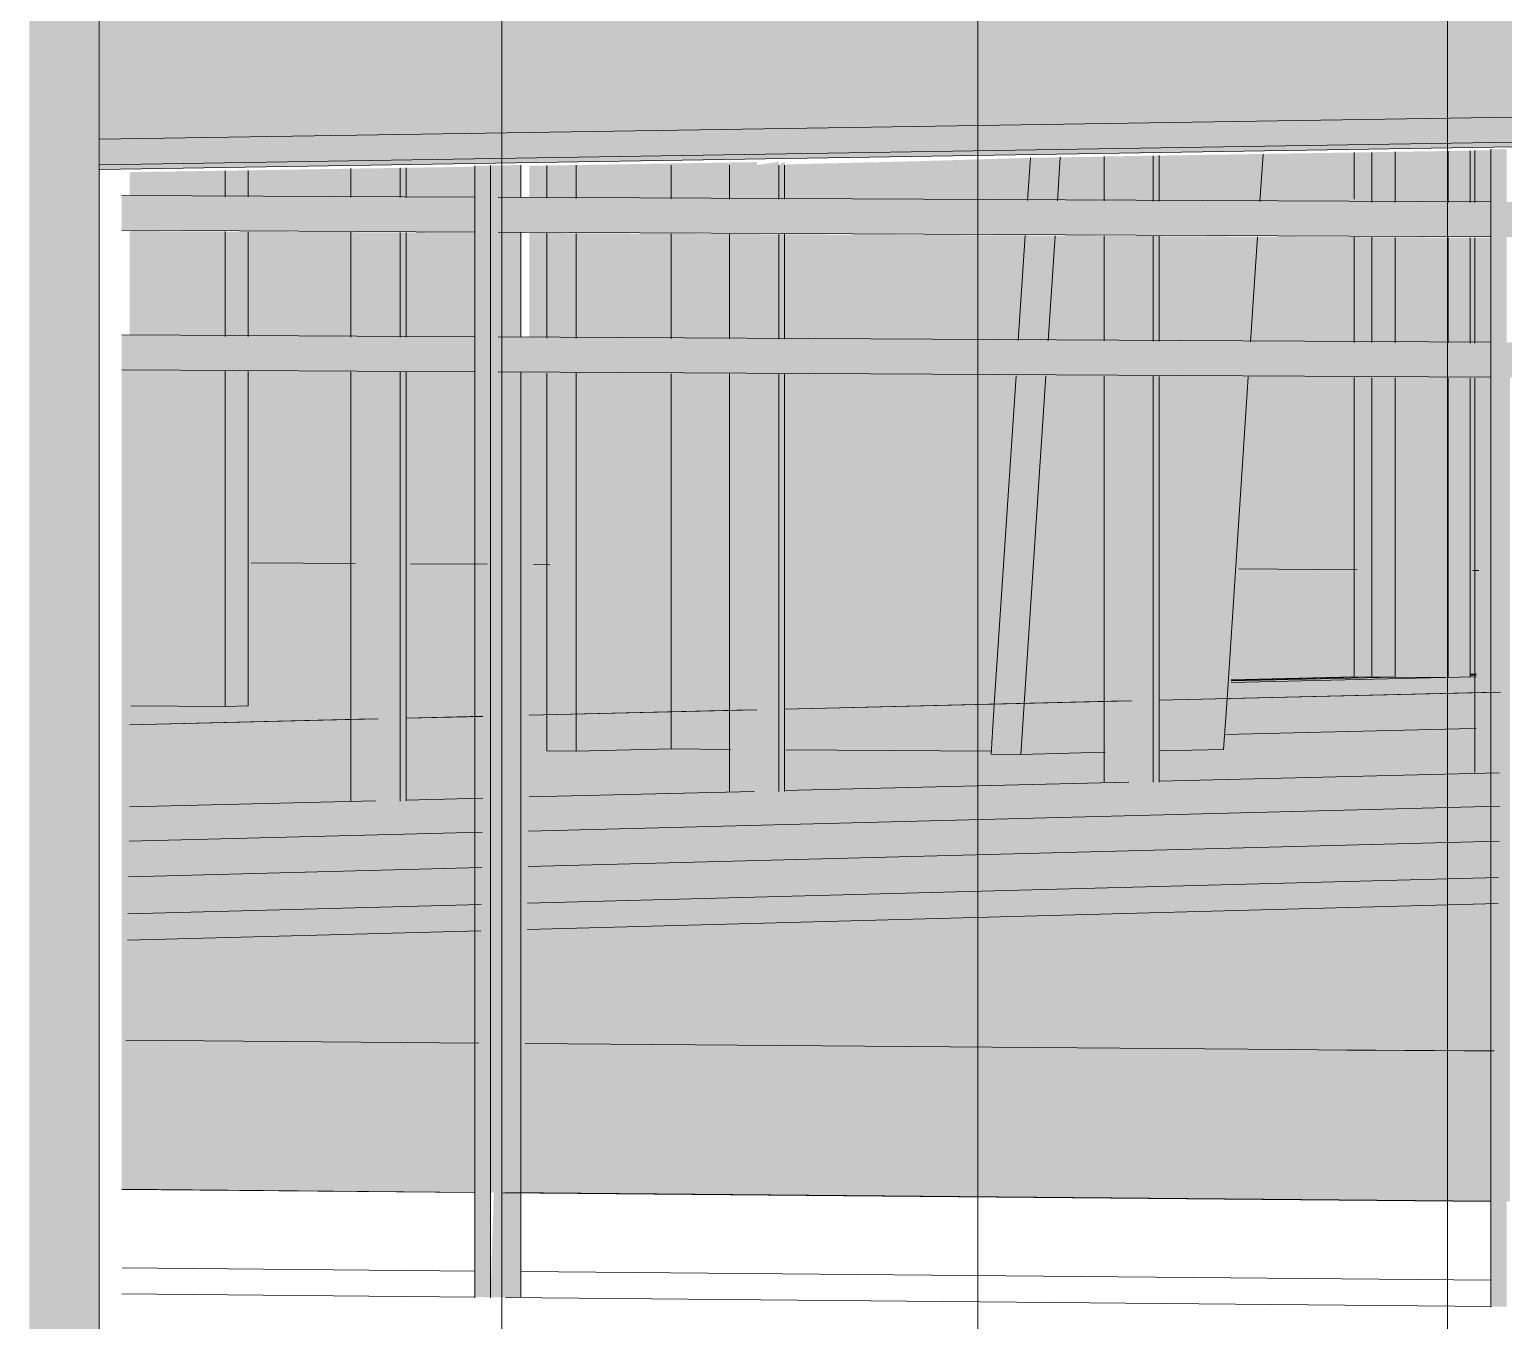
# Model space of a CAD drawing. Header units: inches. Extents: x 31213 to 31218, y -65 to 66.
# Drawn here: x 31217.60052 to 31217.6132, y 65.98026 to 65.99137 of the extents above; entities that cross this region are included whole.
import ezdxf

# ---------------------------------------------------------------- set-up
doc = ezdxf.new("R2010")
doc.units = ezdxf.units.IN
doc.header["$MEASUREMENT"] = 0
for name, color, linetype, lineweight in [('A-FLOR', 192, 'Continuous', 13), ('A-FLOR-HRAL', 11, 'Continuous', 9), ('A-FLOR-OTLN', 90, 'Continuous', 9), ('A-GLAZ-CURT', 52, 'Continuous', 9), ('A-GLAZ-CWMG', 51, 'Continuous', 9), ('A-WALL-PATT', 111, 'Continuous', 13), ('I-WALL', 2, 'Continuous', 13), ('S-BEAM', 12, 'Continuous', 9), ('S-COLS', 52, 'Continuous', 9)]:
    doc.layers.add(name, color=color, linetype=linetype, lineweight=lineweight)

# ---------------------------------------------------------------- blocks, each defined once
blk = doc.blocks.new('FP_101-Looking South West')
at = {"layer": 'A-WALL-PATT', "lineweight": 9}
for p, q in [((-31660.235758, 65.968917), (-31660.235758, 66.155283)), ((-31660.231663, 65.969126), (-31660.231663, 66.154237)), ((-31660.227624, 65.969333), (-31660.227624, 66.153204))]:
    blk.add_line(p, q, dxfattribs=at)

msp = doc.modelspace()

# ---------------------------------------------------------------- hatches: boundary and pattern name
at = {"layer": 'A-FLOR-HRAL', "lineweight": 5, "transparency": 33554466}
h = msp.add_hatch(color=256, dxfattribs=at)
h.paths.add_polyline_path([(31217.606774, 65.985519), (31217.609996, 65.985611), (31217.609996, 65.98839), (31217.606774, 65.988407), (31217.606774, 65.985612)], flags=0)
h.paths.add_polyline_path([(31217.609996, 65.988694), (31217.609996, 65.989596), (31217.606774, 65.989612), (31217.606774, 65.988712)], flags=0)
h.paths.add_polyline_path([(31217.609996, 65.9899), (31217.609996, 65.990284), (31217.606774, 65.990206), (31217.606774, 65.989916)], flags=0)
at = {"layer": 'A-FLOR-HRAL', "lineweight": 5}
h = msp.add_hatch(color=256, dxfattribs=at)
h.paths.add_polyline_path([(31217.609762, 65.984893), (31217.610183, 65.984897), (31217.610183, 65.988389), (31217.609996, 65.988372), (31217.609996, 65.985596), (31217.609762, 65.98559), (31217.609762, 65.9849)], flags=0)
h.paths.add_polyline_path([(31217.609996, 65.988694), (31217.609996, 65.989596), (31217.609762, 65.989597), (31217.609762, 65.988696)], flags=0)
h.paths.add_polyline_path([(31217.609996, 65.9899), (31217.609996, 65.990284), (31217.609762, 65.99028), (31217.609762, 65.989901)], flags=0)
at = {"layer": 'A-FLOR-HRAL', "lineweight": 5, "transparency": 33554466}
h = msp.add_hatch(color=256, dxfattribs=at)
h.paths.add_polyline_path([(31217.609996, 65.985596), (31217.609996, 65.98839), (31217.609943, 65.988372), (31217.609943, 65.985596)], flags=0)
h.paths.add_polyline_path([(31217.609996, 65.988694), (31217.609996, 65.989596), (31217.609943, 65.989596), (31217.609943, 65.988695)], flags=0)
h.paths.add_polyline_path([(31217.609996, 65.9899), (31217.609996, 65.990284), (31217.609943, 65.990283), (31217.609943, 65.989901)], flags=0)
h = msp.add_hatch(color=256, dxfattribs=at)
h.paths.add_polyline_path([(31217.609996, 65.985596), (31217.613169, 65.985672), (31217.613169, 65.988372), (31217.609996, 65.988372), (31217.609996, 65.985611)], flags=0)
h.paths.add_polyline_path([(31217.613169, 65.988677), (31217.613169, 65.98958), (31217.609996, 65.989596), (31217.609996, 65.988694), (31217.611276, 65.988688)], flags=0)
h.paths.add_polyline_path([(31217.613169, 65.989885), (31217.613169, 65.990335), (31217.609996, 65.990284), (31217.609996, 65.9899), (31217.61189, 65.989891)], flags=0)
at = {"layer": 'A-FLOR-HRAL', "lineweight": 5}
h = msp.add_hatch(color=256, dxfattribs=at)
h.paths.add_polyline_path([(31217.610183, 65.988693), (31217.610183, 65.989595), (31217.609996, 65.989596), (31217.609996, 65.988694)], flags=0)
h.paths.add_polyline_path([(31217.610183, 65.989899), (31217.610183, 65.990287), (31217.609996, 65.990284), (31217.609996, 65.9899)], flags=0)
h = msp.add_hatch(color=256, dxfattribs=at)
h.paths.add_polyline_path([(31217.610233, 65.988693), (31217.610233, 65.989595), (31217.610183, 65.989595), (31217.610183, 65.988693)], flags=0)
h.paths.add_polyline_path([(31217.610233, 65.989899), (31217.610233, 65.990288), (31217.610183, 65.990287), (31217.610183, 65.989899)], flags=0)
h = msp.add_hatch(color=256, dxfattribs=at)
h.paths.add_polyline_path([(31217.61295, 65.984973), (31217.613169, 65.984978), (31217.613169, 65.985672), (31217.61295, 65.985666), (31217.61295, 65.98498)], flags=0)
h.paths.add_polyline_path([(31217.613169, 65.988677), (31217.613169, 65.98958), (31217.61295, 65.989581), (31217.61295, 65.988679)], flags=0)
h.paths.add_polyline_path([(31217.613169, 65.989885), (31217.613169, 65.990335), (31217.61295, 65.990332), (31217.61295, 65.989886)], flags=0)
for points in [[(31217.613224, 65.980384), (31217.613224, 65.990344), (31217.613087, 65.990342), (31217.613087, 65.980385)], [(31217.604483, 65.980465), (31217.604483, 65.990203), (31217.604347, 65.9902), (31217.604347, 65.980466)], [(31217.603282, 65.985435), (31217.603518, 65.985441), (31217.603518, 65.988425), (31217.603282, 65.98842), (31217.603282, 65.985943)], [(31217.603707, 65.984741), (31217.603758, 65.984742), (31217.603758, 65.988424), (31217.603707, 65.98842), (31217.603707, 65.985612)], [(31217.604744, 65.981363), (31217.604744, 65.988426), (31217.604512, 65.988427), (31217.604512, 65.981365)], [(31217.606539, 65.985513), (31217.606774, 65.985519), (31217.606774, 65.988407), (31217.606539, 65.988409), (31217.606539, 65.985943)], [(31217.606962, 65.984823), (31217.607013, 65.984824), (31217.607013, 65.988406), (31217.606962, 65.988406), (31217.606962, 65.985612)], [(31217.609762, 65.98559), (31217.609996, 65.985596), (31217.609996, 65.98839), (31217.609762, 65.988372), (31217.609762, 65.985718)], [(31217.610183, 65.984904), (31217.610233, 65.984905), (31217.610233, 65.988388), (31217.610183, 65.988372), (31217.610183, 65.985611)], [(31217.61295, 65.985666), (31217.613169, 65.985672), (31217.613169, 65.988372), (31217.61295, 65.988372), (31217.61295, 65.985943)]]:
    msp.add_hatch(color=256, dxfattribs=at).paths.add_polyline_path(points, flags=0)
at = {"layer": 'A-FLOR-HRAL', "lineweight": 5, "transparency": 33554466}
h = msp.add_hatch(color=256, dxfattribs=at)
h.paths.add_polyline_path([(31217.613169, 65.985672), (31217.613169, 65.988372), (31217.613131, 65.988372), (31217.613131, 65.985672)], flags=0)
h.paths.add_polyline_path([(31217.613169, 65.988677), (31217.613169, 65.98958), (31217.613131, 65.98958), (31217.613131, 65.988678)], flags=0)
h.paths.add_polyline_path([(31217.613169, 65.989885), (31217.613169, 65.990335), (31217.613131, 65.990335), (31217.613131, 65.989885)], flags=0)
h = msp.add_hatch(color=256, dxfattribs=at)
h.paths.add_polyline_path([(31217.601379, 65.98539), (31217.603518, 65.985441), (31217.603518, 65.988425), (31217.601379, 65.98842), (31217.601379, 65.985612)], flags=0)
h.paths.add_polyline_path([(31217.603518, 65.988729), (31217.603518, 65.989628), (31217.601379, 65.989639), (31217.601379, 65.988741), (31217.602074, 65.988737)], flags=0)
h.paths.add_polyline_path([(31217.603518, 65.989931), (31217.603518, 65.990179), (31217.601379, 65.990145), (31217.601379, 65.989942), (31217.602074, 65.989938)], flags=0)
at = {"layer": 'A-FLOR-HRAL', "lineweight": 5}
h = msp.add_hatch(color=256, dxfattribs=at)
h.paths.add_polyline_path([(31217.603282, 65.98473), (31217.603707, 65.984734), (31217.603707, 65.988424), (31217.603518, 65.98842), (31217.603518, 65.985441), (31217.603282, 65.985435), (31217.603282, 65.984737)], flags=0)
h.paths.add_polyline_path([(31217.603518, 65.988729), (31217.603518, 65.989628), (31217.603282, 65.989629), (31217.603282, 65.98873)], flags=0)
h.paths.add_polyline_path([(31217.603518, 65.989931), (31217.603518, 65.990179), (31217.603282, 65.990176), (31217.603282, 65.989933)], flags=0)
at = {"layer": 'A-FLOR-HRAL', "lineweight": 5, "transparency": 33554466}
h = msp.add_hatch(color=256, dxfattribs=at)
h.paths.add_polyline_path([(31217.603518, 65.985441), (31217.603518, 65.988425), (31217.603465, 65.98842), (31217.603465, 65.985441)], flags=0)
h.paths.add_polyline_path([(31217.603518, 65.988729), (31217.603518, 65.989628), (31217.603465, 65.989628), (31217.603465, 65.988729)], flags=0)
h.paths.add_polyline_path([(31217.603518, 65.989931), (31217.603518, 65.990179), (31217.603465, 65.990179), (31217.603465, 65.989932)], flags=0)
h = msp.add_hatch(color=256, dxfattribs=at)
h.paths.add_polyline_path([(31217.603518, 65.985441), (31217.604418, 65.985462), (31217.604418, 65.98842), (31217.603518, 65.98842), (31217.603518, 65.985612)], flags=0)
h.paths.add_polyline_path([(31217.604816, 65.985472), (31217.606774, 65.985519), (31217.606774, 65.988407), (31217.604816, 65.988418), (31217.604816, 65.985612)], flags=0)
h.paths.add_polyline_path([(31217.606774, 65.988712), (31217.606774, 65.989612), (31217.604816, 65.989622), (31217.604816, 65.988722), (31217.606459, 65.988713)], flags=0)
h.paths.add_polyline_path([(31217.604418, 65.988724), (31217.604418, 65.989624), (31217.603518, 65.989628), (31217.603518, 65.988729)], flags=0)
h.paths.add_polyline_path([(31217.606774, 65.989916), (31217.606774, 65.990232), (31217.604816, 65.9902), (31217.604816, 65.989925), (31217.606459, 65.989917)], flags=0)
h.paths.add_polyline_path([(31217.604418, 65.989927), (31217.604418, 65.990194), (31217.603518, 65.990179), (31217.603518, 65.989931)], flags=0)
at = {"layer": 'A-FLOR-HRAL', "lineweight": 5}
h = msp.add_hatch(color=256, dxfattribs=at)
h.paths.add_polyline_path([(31217.603707, 65.988728), (31217.603707, 65.989627), (31217.603518, 65.989628), (31217.603518, 65.988729)], flags=0)
h.paths.add_polyline_path([(31217.603707, 65.989931), (31217.603707, 65.990182), (31217.603518, 65.990179), (31217.603518, 65.989931)], flags=0)
h = msp.add_hatch(color=256, dxfattribs=at)
h.paths.add_polyline_path([(31217.603758, 65.988728), (31217.603758, 65.989627), (31217.603707, 65.989627), (31217.603707, 65.988728)], flags=0)
h.paths.add_polyline_path([(31217.603758, 65.98993), (31217.603758, 65.990183), (31217.603707, 65.990182), (31217.603707, 65.989931)], flags=0)
h = msp.add_hatch(color=256, dxfattribs=at)
h.paths.add_polyline_path([(31217.604613, 65.980463), (31217.604744, 65.980468), (31217.604744, 65.981363), (31217.604512, 65.981365), (31217.604483, 65.980465)], flags=0)
h.paths.add_polyline_path([(31217.604548, 65.988728), (31217.604744, 65.988731), (31217.604744, 65.989628), (31217.604483, 65.98963), (31217.604483, 65.988728)], flags=0)
h.paths.add_polyline_path([(31217.604548, 65.98993), (31217.604744, 65.989933), (31217.604744, 65.990207), (31217.604483, 65.990203), (31217.604483, 65.98993)], flags=0)
h = msp.add_hatch(color=256, dxfattribs=at)
h.paths.add_polyline_path([(31217.606539, 65.984812), (31217.606962, 65.984816), (31217.606962, 65.988406), (31217.606774, 65.988407), (31217.606774, 65.985519), (31217.606539, 65.985513), (31217.606539, 65.984819)], flags=0)
h.paths.add_polyline_path([(31217.606774, 65.988712), (31217.606774, 65.989612), (31217.606539, 65.989613), (31217.606539, 65.988713)], flags=0)
h.paths.add_polyline_path([(31217.606774, 65.989916), (31217.606774, 65.990232), (31217.606539, 65.990206), (31217.606539, 65.989917)], flags=0)
at = {"layer": 'A-FLOR-HRAL', "lineweight": 5, "transparency": 33554466}
h = msp.add_hatch(color=256, dxfattribs=at)
h.paths.add_polyline_path([(31217.606774, 65.985519), (31217.606774, 65.988407), (31217.606722, 65.988408), (31217.606722, 65.985519)], flags=0)
h.paths.add_polyline_path([(31217.606774, 65.988712), (31217.606774, 65.989612), (31217.606722, 65.989612), (31217.606722, 65.988712)], flags=0)
h.paths.add_polyline_path([(31217.606774, 65.989916), (31217.606774, 65.990232), (31217.606722, 65.990206), (31217.606722, 65.989916)], flags=0)
at = {"layer": 'A-FLOR-HRAL', "lineweight": 5}
h = msp.add_hatch(color=256, dxfattribs=at)
h.paths.add_polyline_path([(31217.606962, 65.988711), (31217.606962, 65.989611), (31217.606774, 65.989612), (31217.606774, 65.988712)], flags=0)
h.paths.add_polyline_path([(31217.606962, 65.989915), (31217.606962, 65.990235), (31217.606774, 65.990206), (31217.606774, 65.989916)], flags=0)
h = msp.add_hatch(color=256, dxfattribs=at)
h.paths.add_polyline_path([(31217.607013, 65.98871), (31217.607013, 65.989611), (31217.606962, 65.989611), (31217.606962, 65.988711)], flags=0)
h.paths.add_polyline_path([(31217.607013, 65.989915), (31217.607013, 65.990236), (31217.606962, 65.990206), (31217.606962, 65.989915)], flags=0)
h = msp.add_hatch(color=256, dxfattribs=at)
h.paths.add_polyline_path([(31217.79471, 65.9887), (31217.79471, 65.989027), (31217.776211, 65.989115), (31217.776211, 65.98879), (31217.794638, 65.9887)], flags=0)
h.paths.add_polyline_path([(31217.641289, 65.98945), (31217.641267, 65.989756), (31217.601311, 65.989945), (31217.601311, 65.989645), (31217.637038, 65.989471)], flags=0)
h = msp.add_hatch(color=256, dxfattribs=at)
h.paths.add_polyline_path([(31217.79471, 65.987389), (31217.79471, 65.987717), (31217.776211, 65.987815), (31217.776211, 65.98749), (31217.794638, 65.98739)], flags=0)
h.paths.add_polyline_path([(31217.641374, 65.988226), (31217.641353, 65.988532), (31217.601311, 65.988745), (31217.601311, 65.988445), (31217.637038, 65.98825)], flags=0)
at = {"layer": 'A-FLOR-HRAL', "lineweight": 5, "transparency": 33554466}
for points in [[(31217.604512, 65.981365), (31217.604512, 65.988428), (31217.601311, 65.988445), (31217.601311, 65.981393), (31217.602006, 65.981387)], [(31217.613251, 65.981288), (31217.613251, 65.98838), (31217.604512, 65.988428), (31217.604512, 65.981365), (31217.610764, 65.98131)], [(31217.604512, 65.981365), (31217.604544, 65.981366), (31217.604544, 65.988427), (31217.604512, 65.988427), (31217.604512, 65.985953)]]:
    msp.add_hatch(color=256, dxfattribs=at).paths.add_polyline_path(points, flags=0)
at = {"layer": 'A-GLAZ-CURT', "transparency": 33554458}
h = msp.add_hatch(color=256, dxfattribs=at)
h.paths.add_polyline_path([(31217.612265, 65.988681), (31217.612265, 65.989584), (31217.611084, 65.98959), (31217.611055, 65.988688), (31217.611287, 65.988686)], flags=0)
h.paths.add_polyline_path([(31217.612265, 65.989889), (31217.612265, 65.990205), (31217.612062, 65.990205), (31217.612119, 65.990317), (31217.611131, 65.990301), (31217.611104, 65.989894), (31217.611901, 65.98989)], flags=0)
at = {"layer": 'A-GLAZ-CURT', "lineweight": 5, "transparency": 33554458}
h = msp.add_hatch(color=256, dxfattribs=at)
h.paths.add_polyline_path([(31217.612456, 65.98868), (31217.612456, 65.989583), (31217.612266, 65.989584), (31217.612266, 65.988681)], flags=0)
h.paths.add_polyline_path([(31217.612456, 65.989888), (31217.612456, 65.990323), (31217.612266, 65.990319), (31217.612266, 65.989889)], flags=0)
at = {"layer": 'A-GLAZ-CURT', "transparency": 33554458}
h = msp.add_hatch(color=256, dxfattribs=at)
h.paths.add_polyline_path([(31217.615693, 65.988663), (31217.615693, 65.989567), (31217.613576, 65.989577), (31217.613576, 65.988674), (31217.61524, 65.988665)], flags=0)
h.paths.add_polyline_path([(31217.612961, 65.988677), (31217.612961, 65.98958), (31217.61291, 65.989581), (31217.61291, 65.988678)], flags=0)
h.paths.add_polyline_path([(31217.615693, 65.989872), (31217.615693, 65.990375), (31217.613576, 65.990341), (31217.613576, 65.989882), (31217.61524, 65.989874)], flags=0)
h.paths.add_polyline_path([(31217.612961, 65.989885), (31217.612961, 65.990331), (31217.61291, 65.99033), (31217.61291, 65.989885)], flags=0)
msp.add_hatch(color=256, dxfattribs=at).paths.add_polyline_path([(31217.61083, 65.985767), (31217.612265, 65.985801), (31217.612265, 65.988376), (31217.611003, 65.988371), (31217.610832, 65.9858)], flags=0)
at = {"layer": 'A-GLAZ-CURT', "lineweight": 5, "transparency": 33554458}
msp.add_hatch(color=256, dxfattribs=at).paths.add_polyline_path([(31217.612456, 65.985806), (31217.612456, 65.988375), (31217.612266, 65.988371), (31217.612266, 65.985807), (31217.612441, 65.985806)], flags=0)
at = {"layer": 'A-GLAZ-CURT', "transparency": 33554458}
h = msp.add_hatch(color=256, dxfattribs=at)
h.paths.add_polyline_path([(31217.61291, 65.985816), (31217.612961, 65.985817), (31217.612961, 65.988372), (31217.61291, 65.988371), (31217.61291, 65.985882)], flags=0)
h.paths.add_polyline_path([(31217.613576, 65.985832), (31217.615693, 65.985882), (31217.615693, 65.988357), (31217.613576, 65.988369), (31217.613576, 65.985881)], flags=0)
at = {"layer": 'A-GLAZ-CWMG', "lineweight": 5}
for points in [[(31217.600517, 65.968003), (31217.601118, 65.968034), (31217.601118, 66.156652), (31217.600517, 66.156806), (31217.600517, 65.977474)], [(31217.602201, 65.985549), (31217.602201, 65.988432), (31217.601389, 65.988419), (31217.601389, 65.985554), (31217.602084, 65.98555)], [(31217.602201, 65.985549), (31217.602398, 65.985553), (31217.602398, 65.988431), (31217.602201, 65.988419), (31217.602201, 65.98561)], [(31217.611913, 65.985803), (31217.612265, 65.985806), (31217.612265, 65.988376), (31217.611913, 65.988371), (31217.611913, 65.985806)], [(31217.612719, 65.985801), (31217.612719, 65.988374), (31217.612265, 65.988371), (31217.612265, 65.985804)], [(31217.612719, 65.985798), (31217.612909, 65.985802), (31217.612909, 65.988373), (31217.612719, 65.988371), (31217.612719, 65.985941)]]:
    msp.add_hatch(color=256, dxfattribs=at).paths.add_polyline_path(points, flags=0)
h = msp.add_hatch(color=256, dxfattribs=at)
h.paths.add_polyline_path([(31217.612265, 65.988681), (31217.612265, 65.989584), (31217.611913, 65.989586), (31217.611913, 65.988683)], flags=0)
h.paths.add_polyline_path([(31217.612265, 65.989889), (31217.612265, 65.990319), (31217.611913, 65.990314), (31217.611913, 65.98989)], flags=0)
h = msp.add_hatch(color=256, dxfattribs=at)
h.paths.add_polyline_path([(31217.612719, 65.988679), (31217.612719, 65.989582), (31217.612265, 65.989584), (31217.612265, 65.988681)], flags=0)
h.paths.add_polyline_path([(31217.612719, 65.989886), (31217.612719, 65.990327), (31217.612265, 65.990319), (31217.612265, 65.989889)], flags=0)
h = msp.add_hatch(color=256, dxfattribs=at)
h.paths.add_polyline_path([(31217.612909, 65.988678), (31217.612909, 65.989581), (31217.612719, 65.989582), (31217.612719, 65.988679)], flags=0)
h.paths.add_polyline_path([(31217.612909, 65.989885), (31217.612909, 65.99033), (31217.612719, 65.990327), (31217.612719, 65.989886)], flags=0)
h = msp.add_hatch(color=256, dxfattribs=at)
h.paths.add_polyline_path([(31217.602201, 65.988735), (31217.602201, 65.989634), (31217.601389, 65.989638), (31217.601389, 65.98874), (31217.602084, 65.988736)], flags=0)
h.paths.add_polyline_path([(31217.602201, 65.989937), (31217.602201, 65.990157), (31217.601389, 65.990144), (31217.601389, 65.989941), (31217.602084, 65.989937)], flags=0)
h = msp.add_hatch(color=256, dxfattribs=at)
h.paths.add_polyline_path([(31217.602398, 65.988734), (31217.602398, 65.989633), (31217.602201, 65.989634), (31217.602201, 65.988735)], flags=0)
h.paths.add_polyline_path([(31217.602398, 65.989936), (31217.602398, 65.99016), (31217.602201, 65.990157), (31217.602201, 65.989937)], flags=0)
at = {"layer": 'A-GLAZ-CWMG'}
h = msp.add_hatch(color=256, dxfattribs=at)
h.paths.add_polyline_path([(31217.612814, 65.985662), (31217.612961, 65.985671), (31217.612961, 65.985804), (31217.612814, 65.9858), (31217.612814, 65.985671)], flags=0)
h.paths.add_polyline_path([(31217.613576, 65.98568), (31217.616116, 65.985741), (31217.616116, 65.985878), (31217.613576, 65.985818)], flags=0)
for points in [[(31217.61082, 65.985614), (31217.612814, 65.985662), (31217.612814, 65.9858), (31217.610829, 65.985753)], [(31217.610799, 65.985307), (31217.612814, 65.985356), (31217.612814, 65.985662), (31217.610818, 65.985594)]]:
    msp.add_hatch(color=256, dxfattribs=at).paths.add_polyline_path(points, flags=0)
h = msp.add_hatch(color=256, dxfattribs=at)
h.paths.add_polyline_path([(31217.612814, 65.985356), (31217.612961, 65.98536), (31217.612961, 65.985665), (31217.612814, 65.985662), (31217.612814, 65.985594)], flags=0)
h.paths.add_polyline_path([(31217.613576, 65.985375), (31217.616116, 65.985437), (31217.616116, 65.985741), (31217.613576, 65.985671), (31217.613576, 65.98561)], flags=0)
at = {"layer": 'I-WALL', "lineweight": 5}
h = msp.add_hatch(color=256, dxfattribs=at)
h.paths.add_polyline_path([(31217.618754, 65.988644), (31217.618754, 65.98955), (31217.616607, 65.989561), (31217.616607, 65.988656)], flags=0)
h.paths.add_polyline_path([(31217.615365, 65.988663), (31217.615365, 65.989567), (31217.6136, 65.989575), (31217.6136, 65.988672), (31217.615263, 65.988663)], flags=0)
h.paths.add_polyline_path([(31217.612985, 65.988675), (31217.612985, 65.989578), (31217.612933, 65.989579), (31217.612933, 65.988675)], flags=0)
h.paths.add_polyline_path([(31217.611937, 65.988681), (31217.611937, 65.989583), (31217.611108, 65.989587), (31217.611079, 65.988685), (31217.611311, 65.988684)], flags=0)
h.paths.add_polyline_path([(31217.618754, 65.989856), (31217.618754, 65.990422), (31217.616607, 65.990387), (31217.616607, 65.989866)], flags=0)
h.paths.add_polyline_path([(31217.615365, 65.989872), (31217.615365, 65.990367), (31217.6136, 65.990339), (31217.6136, 65.98988), (31217.615263, 65.989872)], flags=0)
h.paths.add_polyline_path([(31217.612985, 65.989883), (31217.612985, 65.990329), (31217.612933, 65.990328), (31217.612933, 65.989883)], flags=0)
h.paths.add_polyline_path([(31217.611937, 65.989888), (31217.611937, 65.990312), (31217.611155, 65.990299), (31217.611128, 65.989892), (31217.611925, 65.989888)], flags=0)
h = msp.add_hatch(color=256, dxfattribs=at)
h.paths.add_polyline_path([(31217.604993, 65.988718), (31217.604993, 65.989617), (31217.604852, 65.989618), (31217.604852, 65.988718)], flags=0)
h.paths.add_polyline_path([(31217.604455, 65.988721), (31217.604455, 65.98962), (31217.603795, 65.989623), (31217.603795, 65.988724)], flags=0)
h.paths.add_polyline_path([(31217.603319, 65.988727), (31217.603319, 65.989626), (31217.602425, 65.98963), (31217.602425, 65.988731)], flags=0)
h.paths.add_polyline_path([(31217.604993, 65.989921), (31217.604993, 65.990199), (31217.604852, 65.990197), (31217.604852, 65.989922)], flags=0)
h.paths.add_polyline_path([(31217.604455, 65.989924), (31217.604455, 65.990191), (31217.603795, 65.99018), (31217.603795, 65.989927)], flags=0)
h.paths.add_polyline_path([(31217.603319, 65.989929), (31217.603319, 65.990172), (31217.602425, 65.990158), (31217.602425, 65.989933)], flags=0)
h = msp.add_hatch(color=256, dxfattribs=at)
h.paths.add_polyline_path([(31217.604993, 65.986768), (31217.604993, 65.988414), (31217.604852, 65.988414), (31217.604852, 65.986769)], flags=0)
h.paths.add_polyline_path([(31217.604455, 65.986771), (31217.604455, 65.988417), (31217.603795, 65.988416), (31217.603795, 65.986775)], flags=0)
h.paths.add_polyline_path([(31217.603319, 65.986778), (31217.603319, 65.988423), (31217.602425, 65.988416), (31217.602425, 65.986784)], flags=0)
h = msp.add_hatch(color=256, dxfattribs=at)
h.paths.add_polyline_path([(31217.618754, 65.986682), (31217.618754, 65.988338), (31217.616607, 65.98832), (31217.616607, 65.986695)], flags=0)
h.paths.add_polyline_path([(31217.615365, 65.986703), (31217.615365, 65.988357), (31217.6136, 65.988367), (31217.6136, 65.986714), (31217.615263, 65.986704)], flags=0)
h.paths.add_polyline_path([(31217.612985, 65.986718), (31217.612985, 65.98837), (31217.612933, 65.988369), (31217.612933, 65.986718)], flags=0)
h.paths.add_polyline_path([(31217.611937, 65.986725), (31217.611937, 65.988376), (31217.611027, 65.988369), (31217.610919, 65.986731)], flags=0)
at = {"layer": 'S-BEAM', "lineweight": 5}
h = msp.add_hatch(color=256, dxfattribs=at)
h.paths.add_polyline_path([(31217.601123, 65.990429), (31217.652157, 65.991228), (31217.652157, 65.992226), (31217.601123, 65.991518), (31217.601123, 65.990573)], flags=0)
h.paths.add_polyline_path([(31217.776162, 65.993171), (31217.801744, 65.993572), (31217.801744, 65.994303), (31217.776162, 65.993948)], flags=0)
h.paths.add_polyline_path([(31217.891116, 65.994972), (31217.903958, 65.995173), (31217.903958, 65.995722), (31217.891116, 65.995543), (31217.891116, 65.995064)], flags=0)
h = msp.add_hatch(color=256, dxfattribs=at)
h.paths.add_polyline_path([(31217.601123, 65.990209), (31217.652384, 65.99103), (31217.652157, 65.991228), (31217.601123, 65.990429), (31217.601123, 65.99023)], flags=0)
h.paths.add_polyline_path([(31217.776162, 65.993014), (31217.801843, 65.993425), (31217.801673, 65.99357), (31217.776162, 65.993171)], flags=0)
h.paths.add_polyline_path([(31217.891116, 65.994856), (31217.904092, 65.995064), (31217.903958, 65.995173), (31217.891116, 65.994972)], flags=0)
msp.add_hatch(color=256, dxfattribs=at).paths.add_polyline_path([(31217.601123, 65.990169), (31217.652356, 65.990993), (31217.652384, 65.99103), (31217.601123, 65.990209)], flags=0)
at = {"layer": 'S-COLS', "lineweight": 5}
h = msp.add_hatch(color=256, dxfattribs=at)
h.paths.add_polyline_path([(31217.60879, 65.985164), (31217.608788, 65.985566), (31217.607023, 65.985517), (31217.607023, 65.985176), (31217.608788, 65.985164)], flags=0)
h.paths.add_polyline_path([(31217.606549, 65.985179), (31217.606549, 65.985512), (31217.606038, 65.9855), (31217.606038, 65.985183)], flags=0)
h.paths.add_polyline_path([(31217.609024, 65.988699), (31217.609084, 65.9896), (31217.607023, 65.98961), (31217.607023, 65.988709), (31217.608788, 65.9887)], flags=0)
h.paths.add_polyline_path([(31217.606549, 65.988712), (31217.606549, 65.989612), (31217.606038, 65.989615), (31217.606038, 65.988715), (31217.606469, 65.988712)], flags=0)
h.paths.add_polyline_path([(31217.609104, 65.989904), (31217.609128, 65.990269), (31217.607023, 65.990205), (31217.607023, 65.989914), (31217.609044, 65.989904)], flags=0)
h.paths.add_polyline_path([(31217.606549, 65.989916), (31217.606549, 65.990227), (31217.606038, 65.990205), (31217.606038, 65.989918), (31217.606469, 65.989916)], flags=0)
h = msp.add_hatch(color=256, dxfattribs=at)
h.paths.add_polyline_path([(31217.609044, 65.985136), (31217.609073, 65.985572), (31217.608816, 65.985566), (31217.608788, 65.985138)], flags=0)
h.paths.add_polyline_path([(31217.60928, 65.988697), (31217.609339, 65.989598), (31217.609083, 65.9896), (31217.609024, 65.988699)], flags=0)
h.paths.add_polyline_path([(31217.609359, 65.989903), (31217.609384, 65.990273), (31217.609128, 65.990269), (31217.609103, 65.989904)], flags=0)
h = msp.add_hatch(color=256, dxfattribs=at)
h.paths.add_polyline_path([(31217.609044, 65.985136), (31217.60977, 65.985154), (31217.60977, 65.985589), (31217.609073, 65.985572), (31217.609069, 65.985518)], flags=0)
h.paths.add_polyline_path([(31217.610242, 65.985166), (31217.610789, 65.985179), (31217.610818, 65.985614), (31217.610242, 65.985595)], flags=0)
h.paths.add_polyline_path([(31217.611021, 65.988688), (31217.611081, 65.98959), (31217.610242, 65.989594), (31217.610242, 65.988692), (31217.610852, 65.988689)], flags=0)
h.paths.add_polyline_path([(31217.60977, 65.988695), (31217.60977, 65.989596), (31217.609339, 65.989598), (31217.60928, 65.988697)], flags=0)
h.paths.add_polyline_path([(31217.611101, 65.989894), (31217.611128, 65.990301), (31217.610242, 65.990287), (31217.610242, 65.989898), (31217.610852, 65.989896)], flags=0)
h.paths.add_polyline_path([(31217.60977, 65.989901), (31217.60977, 65.990279), (31217.609384, 65.990273), (31217.609359, 65.989903)], flags=0)
h = msp.add_hatch(color=256, dxfattribs=at)
h.paths.add_polyline_path([(31217.605221, 65.985163), (31217.605221, 65.98548), (31217.604967, 65.985474), (31217.604967, 65.985165)], flags=0)
h.paths.add_polyline_path([(31217.605221, 65.988719), (31217.605221, 65.989619), (31217.604967, 65.98962), (31217.604967, 65.98872)], flags=0)
h.paths.add_polyline_path([(31217.605221, 65.989922), (31217.605221, 65.990206), (31217.604967, 65.990202), (31217.604967, 65.989924)], flags=0)
h = msp.add_hatch(color=256, dxfattribs=at)
h.paths.add_polyline_path([(31217.605221, 65.985163), (31217.606038, 65.985183), (31217.606038, 65.9855), (31217.605221, 65.98548), (31217.605221, 65.985439)], flags=0)
h.paths.add_polyline_path([(31217.606038, 65.988715), (31217.606038, 65.989615), (31217.605221, 65.989619), (31217.605221, 65.988719)], flags=0)
h.paths.add_polyline_path([(31217.606038, 65.989918), (31217.606038, 65.990219), (31217.605221, 65.990205), (31217.605221, 65.989922)], flags=0)
for points in [[(31217.604967, 65.985474), (31217.605221, 65.98548), (31217.605221, 65.988415), (31217.604967, 65.988416), (31217.604967, 65.985942)], [(31217.605221, 65.98548), (31217.606038, 65.9855), (31217.606038, 65.988411), (31217.605221, 65.988415), (31217.605221, 65.98561)], [(31217.608816, 65.985566), (31217.609073, 65.985572), (31217.609259, 65.988393), (31217.609002, 65.988371), (31217.608841, 65.985942)], [(31217.60963, 65.985586), (31217.609752, 65.98561), (31217.60977, 65.985942), (31217.609748, 65.987376), (31217.609631, 65.98561)], [(31217.609601, 65.985158), (31217.609722, 65.985161), (31217.609751, 65.985589), (31217.60963, 65.985586), (31217.609618, 65.985419)]]:
    msp.add_hatch(color=256, dxfattribs=at).paths.add_polyline_path(points, flags=0)
h = msp.add_hatch(color=256, dxfattribs=at)
h.paths.add_polyline_path([(31217.606038, 65.9855), (31217.606549, 65.985517), (31217.606549, 65.988408), (31217.606038, 65.988411), (31217.606038, 65.985517)], flags=0)
h.paths.add_polyline_path([(31217.607023, 65.985523), (31217.608817, 65.985566), (31217.609004, 65.988394), (31217.607023, 65.988405), (31217.607023, 65.985942)], flags=0)
h = msp.add_hatch(color=256, dxfattribs=at)
h.paths.add_polyline_path([(31217.609073, 65.985572), (31217.60977, 65.98561), (31217.60977, 65.98839), (31217.609258, 65.988371), (31217.609075, 65.98561)], flags=0)
h.paths.add_polyline_path([(31217.610242, 65.9856), (31217.610818, 65.985614), (31217.611001, 65.988383), (31217.610242, 65.988371), (31217.610242, 65.98561)], flags=0)

# ---------------------------------------------------------------- linework, layer by layer
at = {"layer": 'A-FLOR'}
for p, q in [((31217.61316, 65.984978), (31217.610234, 65.984905)), ((31217.606751, 65.984817), (31217.604816, 65.984769)), ((31217.609973, 65.984898), (31217.607013, 65.984824)), ((31217.603494, 65.984736), (31217.601379, 65.984683)), ((31217.604418, 65.984759), (31217.603758, 65.984742)), ((31217.601311, 65.980494), (31217.604347, 65.980466)), ((31217.604613, 65.980463), (31217.613087, 65.980385))]:
    msp.add_line(p, q, dxfattribs=at)
at = {"layer": 'A-FLOR-HRAL'}
for p, q in [((31217.609762, 65.99028), (31217.609762, 65.989899)), ((31217.610183, 65.989897), (31217.610183, 65.990287)), ((31217.610233, 65.989896), (31217.610233, 65.990288)), ((31217.61295, 65.990332), (31217.61295, 65.989883)), ((31217.613087, 65.98038), (31217.613087, 65.990342)), ((31217.603282, 65.990176), (31217.603282, 65.98993)), ((31217.603707, 65.989928), (31217.603707, 65.990182)), ((31217.603758, 65.989927), (31217.603758, 65.990183)), ((31217.604347, 65.98046), (31217.604347, 65.9902)), ((31217.604483, 65.990203), (31217.604483, 65.980459)), ((31217.604744, 65.989929), (31217.604744, 65.990207)), ((31217.606539, 65.990206), (31217.606539, 65.989914)), ((31217.606962, 65.989912), (31217.606962, 65.990206)), ((31217.607013, 65.989912), (31217.607013, 65.990206)), ((31217.601311, 65.989945), (31217.604347, 65.989931)), ((31217.604548, 65.98993), (31217.613087, 65.989889)), ((31217.601311, 65.989645), (31217.604347, 65.98963)), ((31217.603282, 65.989629), (31217.603282, 65.988727)), ((31217.604548, 65.989629), (31217.613087, 65.989588)), ((31217.604744, 65.988727), (31217.604744, 65.989628)), ((31217.603707, 65.988725), (31217.603707, 65.989627)), ((31217.603758, 65.988725), (31217.603758, 65.989627)), ((31217.606539, 65.989613), (31217.606539, 65.98871)), ((31217.606962, 65.988708), (31217.606962, 65.989611)), ((31217.607013, 65.988707), (31217.607013, 65.989611)), ((31217.609762, 65.989597), (31217.609762, 65.988693)), ((31217.610183, 65.98869), (31217.610183, 65.989595)), ((31217.610233, 65.98869), (31217.610233, 65.989595)), ((31217.61295, 65.989581), (31217.61295, 65.988675)), ((31217.601311, 65.988745), (31217.604347, 65.988729)), ((31217.604548, 65.988728), (31217.613087, 65.988682)), ((31217.601311, 65.988445), (31217.604347, 65.988428)), ((31217.603282, 65.988427), (31217.603282, 65.985435)), ((31217.603707, 65.984734), (31217.603707, 65.988424)), ((31217.603758, 65.984735), (31217.603758, 65.988424)), ((31217.604548, 65.988427), (31217.613087, 65.98838)), ((31217.604744, 65.981363), (31217.604744, 65.988426)), ((31217.606539, 65.988409), (31217.606539, 65.985513)), ((31217.606962, 65.984816), (31217.606962, 65.988406)), ((31217.607013, 65.984817), (31217.607013, 65.988406)), ((31217.609762, 65.988391), (31217.609762, 65.98559)), ((31217.610183, 65.984897), (31217.610183, 65.988389)), ((31217.610233, 65.984898), (31217.610233, 65.988388)), ((31217.61295, 65.988373), (31217.61295, 65.985666)), ((31217.609943, 65.985596), (31217.607013, 65.985526)), ((31217.607013, 65.985524), (31217.609996, 65.985596)), ((31217.609762, 65.98559), (31217.609762, 65.9849)), ((31217.613131, 65.985672), (31217.610234, 65.985603)), ((31217.610234, 65.985601), (31217.613169, 65.985672)), ((31217.61295, 65.985666), (31217.61295, 65.98498)), ((31217.604418, 65.985464), (31217.603758, 65.985448)), ((31217.603758, 65.985447), (31217.604418, 65.985462)), ((31217.606722, 65.985519), (31217.604816, 65.985474)), ((31217.604816, 65.985472), (31217.606774, 65.985519)), ((31217.606539, 65.985513), (31217.606539, 65.984819)), ((31217.603465, 65.985441), (31217.601379, 65.985391)), ((31217.601379, 65.98539), (31217.603518, 65.985441)), ((31217.603282, 65.985435), (31217.603282, 65.984737)), ((31217.604347, 65.981367), (31217.601311, 65.981394)), ((31217.601311, 65.981393), (31217.604347, 65.981366)), ((31217.60458, 65.981364), (31217.613087, 65.981289)), ((31217.613087, 65.981291), (31217.604612, 65.981365)), ((31217.604744, 65.980468), (31217.604744, 65.981363))]:
    msp.add_line(p, q, dxfattribs=at)
at = {"layer": 'A-FLOR-OTLN'}
for p, q in [((31217.610234, 65.984905), (31217.613159, 65.984978)), ((31217.604816, 65.984769), (31217.606749, 65.984817)), ((31217.607013, 65.984824), (31217.609971, 65.984898)), ((31217.601379, 65.984683), (31217.603493, 65.984736)), ((31217.603758, 65.984742), (31217.604418, 65.984759)), ((31217.604811, 65.984476), (31217.613164, 65.984689)), ((31217.601374, 65.984388), (31217.604413, 65.984466)), ((31217.604806, 65.984171), (31217.613158, 65.984389)), ((31217.601369, 65.984082), (31217.604408, 65.984161)), ((31217.6048, 65.983855), (31217.613153, 65.984077)), ((31217.601364, 65.983763), (31217.604403, 65.983844)), ((31217.604797, 65.983629), (31217.613149, 65.983854)), ((31217.60136, 65.983536), (31217.604399, 65.983618)), ((31217.604383, 65.982652), (31217.601346, 65.982677)), ((31217.611357, 65.982595), (31217.60478, 65.982649)), ((31217.60435, 65.98069), (31217.601315, 65.980718)), ((31217.613091, 65.980611), (31217.604748, 65.980687))]:
    msp.add_line(p, q, dxfattribs=at)
msp.add_polyline3d([(31217.613117, 65.982584, 0), (31217.612859, 65.982585, 0), (31217.612602, 65.982587, 0), (31217.612348, 65.982588, 0), (31217.612096, 65.98259, 0), (31217.611847, 65.982592, 0), (31217.611601, 65.982593, 0), (31217.611357, 65.982595, 0)], dxfattribs=at)
at = {"layer": 'A-GLAZ-CURT'}
for p, q in [((31217.612064, 65.990316), (31217.612064, 65.990209)), ((31217.612265, 65.989886), (31217.612265, 65.990319)), ((31217.612064, 65.990205), (31217.612064, 65.989887)), ((31217.612064, 65.989585), (31217.612064, 65.988679)), ((31217.612265, 65.988678), (31217.612265, 65.989584)), ((31217.612064, 65.988377), (31217.612064, 65.985802)), ((31217.612265, 65.985801), (31217.612265, 65.988376)), ((31217.612064, 65.985802), (31217.610855, 65.985774)), ((31217.610855, 65.985768), (31217.612265, 65.985801)), ((31217.612064, 65.985802), (31217.612265, 65.985801)), ((31217.612961, 65.985824), (31217.61291, 65.985822)), ((31217.61291, 65.985816), (31217.612961, 65.985817))]:
    msp.add_line(p, q, dxfattribs=at)
at = {"layer": 'A-GLAZ-CWMG'}
for p, q in [((31217.601118, 65.968034), (31217.601118, 66.156652)), ((31217.611913, 65.990314), (31217.611913, 65.989913)), ((31217.612719, 65.990327), (31217.612719, 65.989884)), ((31217.612909, 65.989883), (31217.612909, 65.99033)), ((31217.602201, 65.990157), (31217.602201, 65.989934)), ((31217.602398, 65.989933), (31217.602398, 65.99016)), ((31217.602201, 65.989634), (31217.602201, 65.988732)), ((31217.602398, 65.988731), (31217.602398, 65.989633)), ((31217.611913, 65.989586), (31217.611913, 65.98868)), ((31217.612719, 65.989582), (31217.612719, 65.988676)), ((31217.612909, 65.988675), (31217.612909, 65.989581)), ((31217.602201, 65.988432), (31217.602201, 65.985549)), ((31217.602398, 65.985553), (31217.602398, 65.988431)), ((31217.611913, 65.988378), (31217.611913, 65.985803)), ((31217.612719, 65.988374), (31217.612719, 65.985798)), ((31217.612909, 65.985802), (31217.612909, 65.988373)), ((31217.612962, 65.985828), (31217.61291, 65.985827)), ((31217.612814, 65.9858), (31217.610854, 65.985754)), ((31217.611913, 65.985803), (31217.610855, 65.985778)), ((31217.612265, 65.985801), (31217.611913, 65.985803)), ((31217.612719, 65.985798), (31217.612265, 65.985801)), ((31217.612909, 65.985802), (31217.612719, 65.985798)), ((31217.612961, 65.985804), (31217.612814, 65.9858)), ((31217.602201, 65.985549), (31217.601389, 65.985554)), ((31217.602398, 65.985553), (31217.602201, 65.985549)), ((31217.610799, 65.985307), (31217.612814, 65.985356)), ((31217.612814, 65.985356), (31217.612961, 65.98536))]:
    msp.add_line(p, q, dxfattribs=at)
at = {"layer": 'I-WALL'}
for p, q in [((31217.602425, 65.986784), (31217.603319, 65.986778)), ((31217.603795, 65.986775), (31217.604455, 65.986771)), ((31217.604852, 65.986769), (31217.604993, 65.986768)), ((31217.610919, 65.986731), (31217.611937, 65.986725)), ((31217.612933, 65.986718), (31217.612985, 65.986718))]:
    msp.add_line(p, q, dxfattribs=at)
at = {"layer": 'S-BEAM'}
for p, q in [((31217.601123, 65.990429), (31217.652157, 65.991228)), ((31217.601123, 65.990209), (31217.652384, 65.99103)), ((31217.601123, 65.990169), (31217.652356, 65.990993))]:
    msp.add_line(p, q, dxfattribs=at)
at = {"layer": 'S-COLS'}
for p, q in [((31217.609128, 65.990269), (31217.609103, 65.989901)), ((31217.609359, 65.9899), (31217.609384, 65.990273)), ((31217.611101, 65.989892), (31217.611128, 65.990301)), ((31217.604967, 65.990202), (31217.604967, 65.989921)), ((31217.605221, 65.98992), (31217.605221, 65.990205)), ((31217.606038, 65.990205), (31217.606038, 65.989916)), ((31217.604967, 65.98962), (31217.604967, 65.988717)), ((31217.605221, 65.988716), (31217.605221, 65.989619)), ((31217.606038, 65.989615), (31217.606038, 65.988712)), ((31217.609083, 65.9896), (31217.609023, 65.988696)), ((31217.609279, 65.988694), (31217.609339, 65.989598)), ((31217.611021, 65.988685), (31217.611081, 65.98959)), ((31217.604967, 65.988416), (31217.604967, 65.985474)), ((31217.605221, 65.98548), (31217.605221, 65.988415)), ((31217.606038, 65.988411), (31217.606038, 65.9855)), ((31217.609003, 65.988394), (31217.608816, 65.985566)), ((31217.609073, 65.985572), (31217.609259, 65.988393)), ((31217.610818, 65.985614), (31217.611001, 65.988383)), ((31217.609044, 65.985136), (31217.609073, 65.985572)), ((31217.610789, 65.985179), (31217.610818, 65.985614)), ((31217.604967, 65.985474), (31217.604967, 65.985165)), ((31217.605221, 65.985163), (31217.605221, 65.98548)), ((31217.606038, 65.9855), (31217.606038, 65.985183)), ((31217.608816, 65.985566), (31217.608788, 65.985138)), ((31217.604967, 65.985165), (31217.605221, 65.985163)), ((31217.606038, 65.985183), (31217.605221, 65.985163)), ((31217.606038, 65.985183), (31217.606549, 65.985179)), ((31217.607023, 65.985176), (31217.60879, 65.985164)), ((31217.608788, 65.985138), (31217.609044, 65.985136)), ((31217.60977, 65.985154), (31217.609044, 65.985136)), ((31217.610789, 65.985179), (31217.610242, 65.985166))]:
    msp.add_line(p, q, dxfattribs=at)

# ---------------------------------------------------------------- block references
at = {"layer": 'A-GLAZ-CURT'}
msp.add_blockref('FP_101-Looking South West', (62877.840339, 0), dxfattribs=at)

doc.saveas('drawing.dxf')
